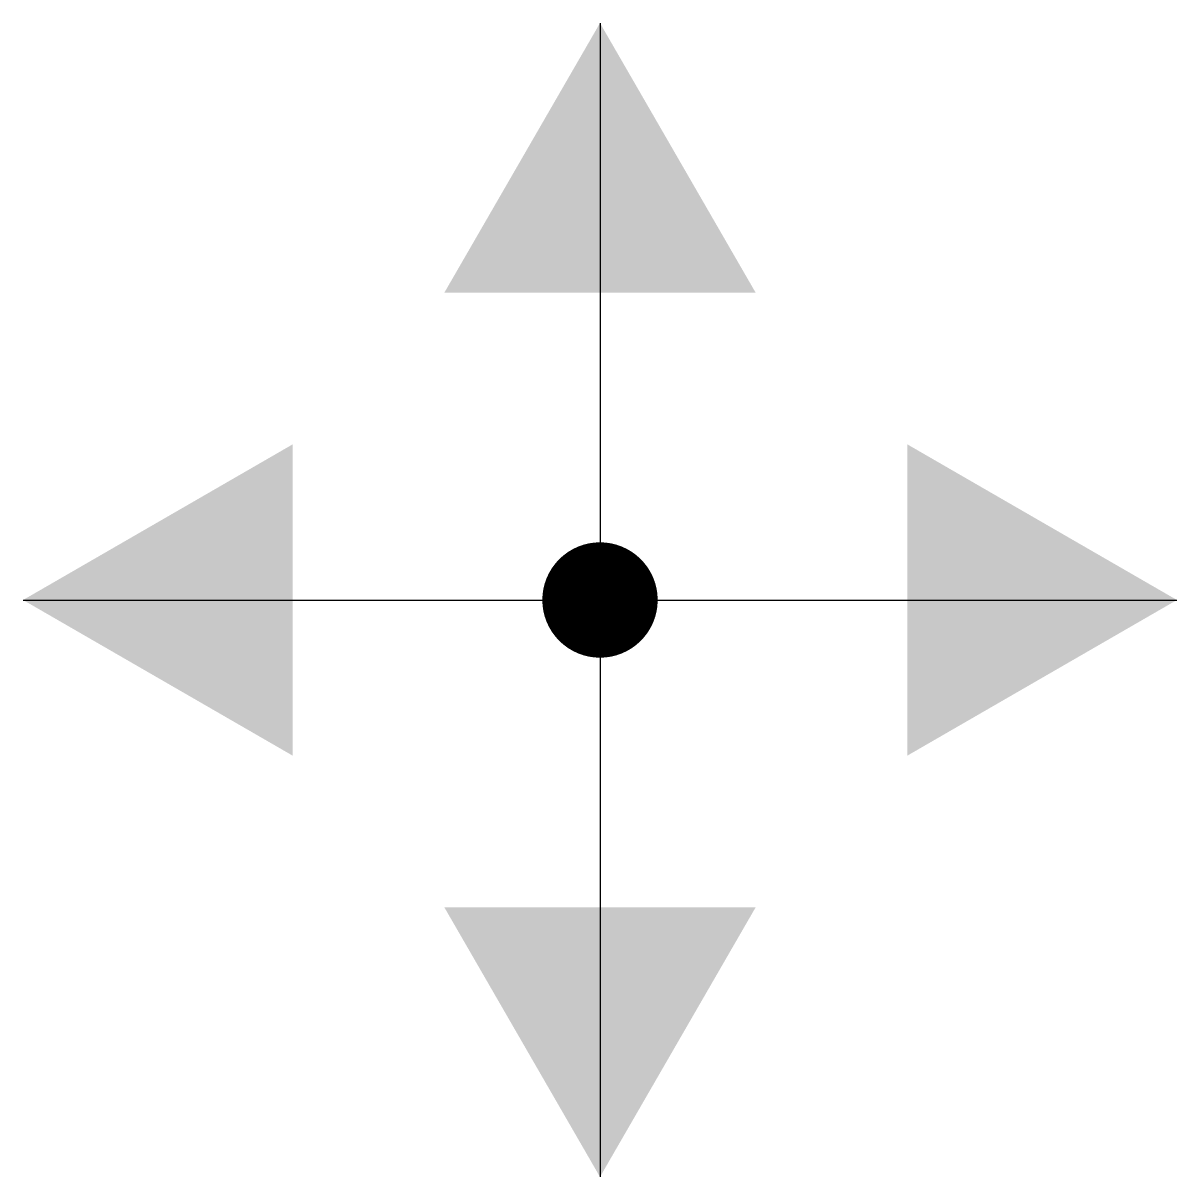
# Model space of a CAD drawing. Extents: x -4 to 4, y -4 to 4.
import ezdxf

# ---------------------------------------------------------------- set-up
doc = ezdxf.new("R2010")
doc.units = 0
doc.header["$LTSCALE"] = 10
doc.header["$MEASUREMENT"] = 0
doc.linetypes.add('CENTER', pattern=[2, 1.25, -0.25, 0.25, -0.25])
doc.layers.get('0').update_dxf_attribs({"linetype": 'CONTINUOUS'})

msp = doc.modelspace()

# ---------------------------------------------------------------- linework, layer by layer
at = {"color": 2, "linetype": 'CONTINUOUS'}
for p, q in [((0, 4), (0, -4)), ((-4, 0), (4, 0))]:
    msp.add_line(p, q, dxfattribs=at)
at = {"color": 2, "linetype": 'CONTINUOUS', "const_width": 0.4}
for points in [[(0, -0.2, 1), (0, 0.2, 1)], [(-0.2, 0, 1), (0.2, 0, 1)]]:
    msp.add_lwpolyline(points, format="xyb", close=True, dxfattribs=at)
at = {"color": 2, "linetype": 'CENTER'}
for points in [[(-1.0795, 2.1303), (1.0795, 2.1303), (0, 4)], [(-2.1303, -1.0795), (-2.1303, 1.0795), (-4, 0)], [(2.1303, 1.0795), (2.1303, -1.0795), (4, 0)], [(1.0795, -2.1303), (-1.0795, -2.1303), (0, -4)]]:
    msp.add_solid(points, dxfattribs=at)

doc.saveas('drawing.dxf')
